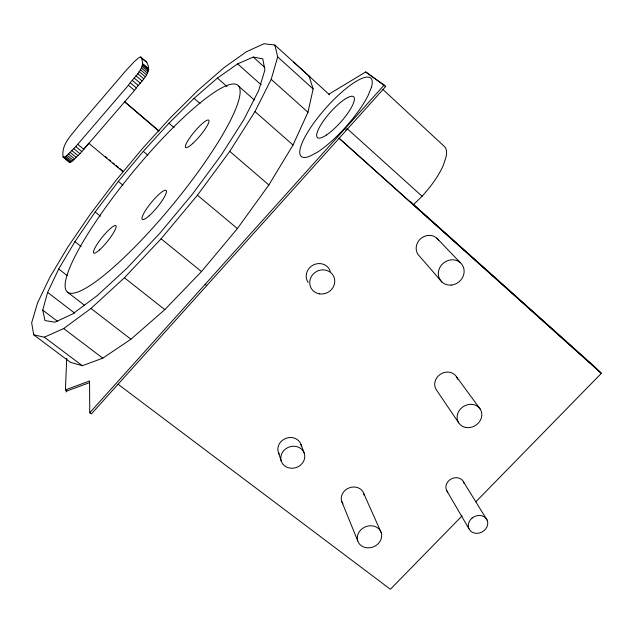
<?xml version="1.0" encoding="UTF-8"?>
<svg xmlns="http://www.w3.org/2000/svg" width="633" height="633" viewBox="0 0 633 633"><rect width="100%" height="100%" fill="white"/><g stroke="black" fill="none" stroke-linecap="round" stroke-linejoin="round"><path stroke-width="0.95" d="M89.277 382.759L66.884 390.972L65.428 389.896L66.718 358.333M69.511 162.459L63.063 156.849C61.251 144.158 71.474 135.32 78.326 126.228L125.611 70.967L134.544 61.377L138.524 57.943L140.692 56.97L146.698 62.208C153.344 73.357 139.624 82.013 134.497 90.432L79.948 153.716L71.988 161.249L70.105 162.364L69.084 161.739M310.368 77.297L274.864 45.046L264.04 43.732L246.498 51.677L224.05 67.628L198.319 90.044L170.775 117.39L142.757 148.185L115.499 180.991L90.163 214.389L67.929 246.925L49.975 277.025L37.529 302.978L31.65 322.806L33.723 334.841L70.453 362.353L82.345 365.708L102.783 358.175L130.912 339.241L164.794 309.632L201.484 271.573L237.383 228.576L268.875 184.963L293.016 145.02L307.962 112.263L313.137 88.976L309.07 76.118M42.751 310.13L47.617 292.383L58.695 268.993L74.923 241.664L95.172 211.968L118.331 181.394L143.295 151.358L168.932 123.221L194.062 98.329L217.42 78.081L237.644 63.878L253.247 57.073L262.782 58.845L264.903 69.962L258.691 90.503L243.879 119.59L221.162 155.212L192.297 194.307L159.935 233.142L127.233 267.965L97.292 295.587L72.637 313.944L54.952 322.189L44.998 320.567L42.751 310.13L57.69 321.461M33.723 334.841L44.35 337.191L63.68 328.543L90.978 308.453L124.408 277.768L161.091 238.799L197.425 195.201L229.747 151.35L254.988 111.566L271.193 79.347L277.689 56.883L274.864 45.046M63.134 157.348L64.851 157.024L67.153 155.291L75.762 146.579L128.42 85.249C133.5 76.83 147.109 68.396 140.937 57.231L140.692 56.97M83.857 149.008L88.786 143.28L122.937 171.709M65.99 391.977L66.884 390.972M89.744 412.779L384.128 85.099L385.663 86.523L91.35 413.966L89.744 412.779L89.554 380.971L65.428 389.896M345.721 129.947L347.066 128.57L422.084 196.238L413.381 204.807M462.082 515.887L390.379 589.268L118.062 384.247M475.874 501.771L601.35 373.351L593.809 366.016L410.667 201.848M328.867 94.214L365.708 71.956L384.128 85.099M385.663 86.523L365.708 71.956M44.35 337.191L82.345 365.708M63.68 328.543L102.783 358.175M47.617 292.383L74.86 313.232M90.978 308.453L130.912 339.241M67.462 292.153L84.687 305.415M58.695 268.993L67.201 275.592M124.408 277.768L164.794 309.632M74.923 241.664L81.087 246.522M95.172 211.968L100.457 216.209M205.155 284.32L206.73 285.594M64.851 157.024L70.928 161.961M64.036 157.443L70.105 162.364M63.063 156.849L64.566 158.076M66.077 159.294L68.332 161.13M161.091 238.799L201.484 271.573M70.216 152.458L76.332 157.435M68.601 154.001L74.71 158.97M67.153 155.291L73.254 160.252M65.903 156.304L71.988 161.249M73.832 148.715L79.948 153.716M71.972 150.686L78.088 155.678M77.732 144.324L83.857 149.341M75.762 146.579L81.879 151.588M118.331 181.394L122.905 185.137M105.442 156.667L106.953 157.918M109.224 159.785L110.735 161.035M113.006 162.903L114.526 164.153M116.037 165.395L118.308 167.262M119.827 168.513L122.849 171.005M197.425 195.201L237.383 228.576M143.295 151.358L147.829 155.148M159.049 130.865L124.384 101.541L158.812 131.134M168.932 123.221L174.099 127.621M130.43 82.868L136.499 88.058M128.42 85.249L134.497 90.432M136.024 75.762L142.077 80.953M134.259 78.088L140.328 83.279M132.384 80.47L138.453 85.661M139.07 71.466L145.107 76.656M229.747 151.35L268.875 184.963M137.63 73.547L143.683 78.737M142.868 63.783L148.826 68.926M142.868 64.376L148.842 69.527M142.607 65.27L148.589 70.429M142.085 66.449L148.082 71.616M141.309 67.889L147.323 73.072M140.304 69.575L146.326 74.757M141.634 58.236L146.698 62.208M194.062 98.329L200.012 103.488M217.42 78.081L227.01 86.515M254.988 111.566L293.016 145.02M238.776 86.27A134.006 25.763 -50.5 0 1 122.913 258.66A134.006 25.763 -50.5 0 1 96.137 221.099A134.006 25.763 -50.5 0 1 238.776 86.27L254.331 100.014M237.644 63.878L261.192 84.854M271.193 79.347L307.962 112.263M253.247 57.073L264.816 67.454M339.074 138.184L599.942 371.975M339.098 138.326L601.35 373.351M277.689 56.883L313.137 88.976M294.78 63.055L293.696 62.066L329.564 94.839M382.743 89.324L443.899 146.033A51.036 17.178 -47.7 0 1 446.154 156.588L443.409 165.102A51.036 17.178 -47.7 0 1 422.084 196.238M410.39 201.753L411.585 202.971M436.833 238.174L460.381 262.735M442.127 282.223L419.798 256.507A12.533 11.513 -39.6 0 1 420.842 238.538A12.533 11.513 -39.6 0 1 438.772 240.477M456.409 376.651L480.218 409.092M458.759 422.939L436.279 389.699A11.995 10.682 -32.2 0 1 441.85 373.43A11.995 10.682 -32.2 0 1 457.572 379.191M463.609 482.085L487.086 520.033M446.55 490.338L468.966 528.792M363.785 493.605L381.216 532.646A12.446 10.769 -23.2 0 1 366.562 547.751A12.446 10.769 -23.2 0 1 360.707 530.019A12.446 10.769 -23.2 0 1 381.216 532.646M341.741 501.471L357.795 541.033M300.96 444.421L304.251 453.196A12.162 10.856 -20.4 0 1 290.136 468.135A12.162 10.856 -20.4 0 1 283.972 450.372A12.162 10.856 -20.4 0 1 304.251 453.196M278.393 452.437L281.345 461.338M308.081 282.397A12.525 11.711 -29.7 0 1 313.39 264.934A12.525 11.711 -29.7 0 1 330.307 271.359M279.193 454.13A11.972 10.721 -20.4 0 1 286.116 438.273A11.972 10.721 -20.4 0 1 301.403 446.241M464.076 483.446A9.479 8.213 -28.6 0 0 462.43 480.289L460.745 478.904A9.479 8.213 -28.6 0 0 449.517 480.067L447.8 481.816A9.479 8.213 -28.6 0 0 447.737 492.126M342.967 503.852A11.711 10.27 -23.2 0 1 349.005 487.94A11.711 10.27 -23.2 0 1 364.181 495.354M371.365 87.473L367.995 95.71A52.381 13.712 -48.4 0 1 317.157 152.363L309.64 156.311A52.381 13.712 -48.4 0 1 326.264 107.586A52.381 13.712 -48.4 0 1 371.365 87.473M472.178 517.984L470.351 519.828A10.073 8.601 -28.5 0 0 471.023 531.427A10.073 8.601 -28.5 0 0 483.841 530.802L485.661 528.974A10.073 8.601 -28.5 0 0 485.851 518.158L484.079 516.702A10.073 8.601 -28.5 0 0 472.178 517.984M319.372 293.847A12.723 11.877 -29.6 0 0 334.224 277.76A12.723 11.877 -29.6 0 0 313.106 274.2A12.723 11.877 -29.6 0 0 319.372 293.847M326.557 134.932A27.306 7.145 -48.4 0 0 354.417 98.677A27.306 7.145 -48.4 0 0 325.568 118.039A27.306 7.145 -48.4 0 0 326.557 134.932M451.187 285.064A13.38 12.169 -38.8 0 0 462.43 265.172A13.38 12.169 -38.8 0 0 440.054 267.134A13.38 12.169 -38.8 0 0 451.187 285.064M99.46 249.948A17.597 3.331 -51.1 0 0 116.14 226.329A17.597 3.331 -51.1 0 0 98.78 241.79A17.597 3.331 -51.1 0 0 99.46 249.948M192.741 143.493A17.906 3.442 -49.9 0 0 208.89 120.405A17.906 3.442 -49.9 0 0 189.868 137.685A17.906 3.442 -49.9 0 0 192.741 143.493M149.111 215.806A18.737 3.782 -50.6 0 0 166.424 190.952A18.737 3.782 -50.6 0 0 147.149 207.98A18.737 3.782 -50.6 0 0 149.111 215.806M466.181 427.52A12.771 11.228 -31.9 0 0 481.428 411.767A12.771 11.228 -31.9 0 0 460.792 408.657A12.771 11.228 -31.9 0 0 466.181 427.52"/></g></svg>
